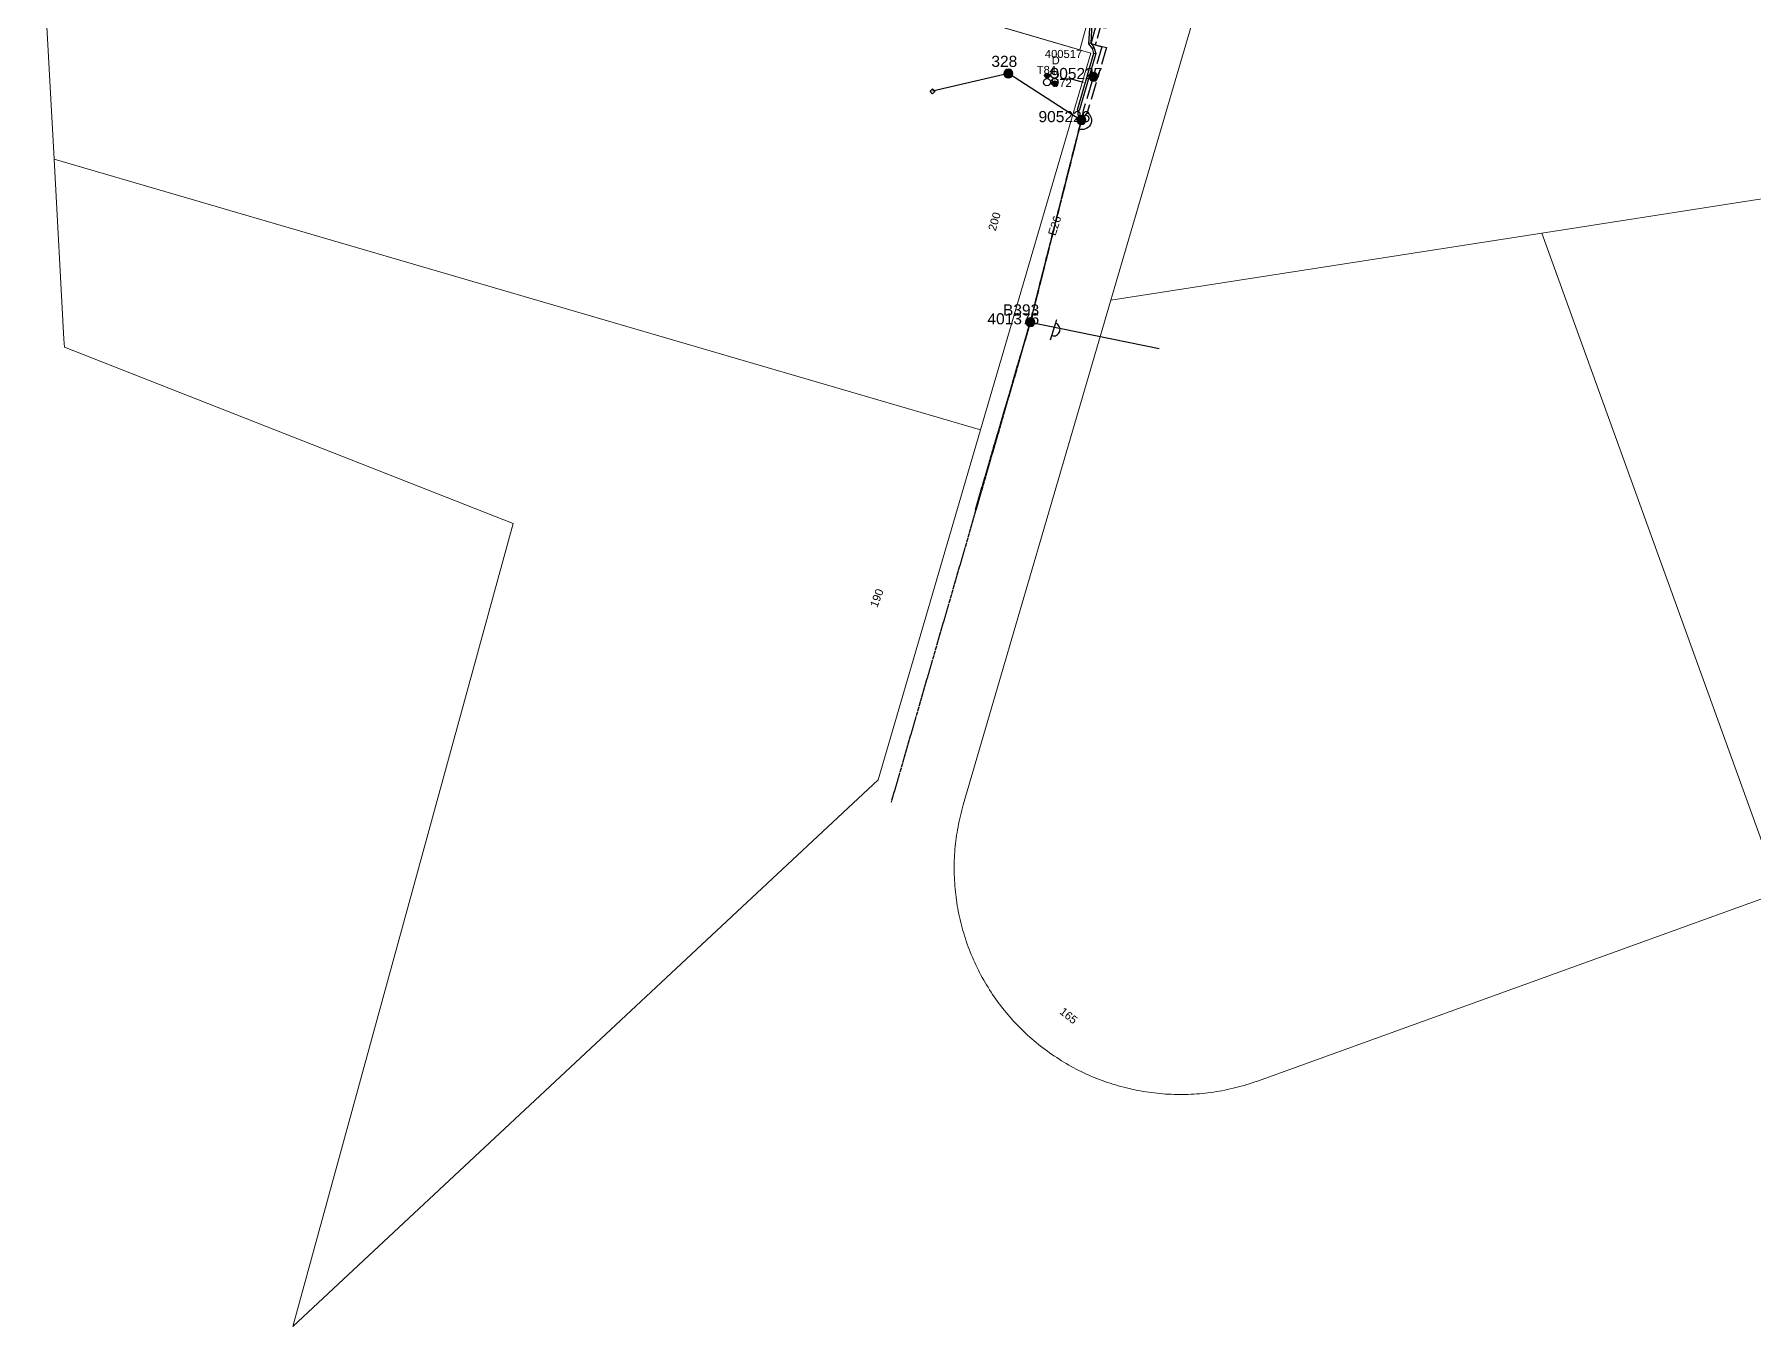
# Model space of a CAD drawing. Header units: metres. Extents: x 302050 to 303650, y 6239465 to 6240758.
# Drawn here: x 302116 to 302503, y 6239465.1 to 6239756 of the extents above; entities that cross this region are included whole.
import ezdxf
from ezdxf.enums import TextEntityAlignment as Align

# ---------------------------------------------------------------- set-up
doc = ezdxf.new("R2010")
doc.units = ezdxf.units.M
doc.linetypes.add('Cable Exist OH', pattern=[1, 1, 0])
doc.linetypes.add('Cable Exist UG', pattern=[8.2, 4, -1.2, 1.8, -1.2])
doc.layers.get('0').update_dxf_attribs({"color": 6})
doc.layers.add('Cadastre Land Parcels_SP_EXT', color=9, linetype='Continuous', lineweight=5)
for name, color, linetype in [('Duct_SP_EXT', 7, 'Continuous'), ('Equip_SP_HV_EXT', 7, 'Continuous'), ('Mains_HV_EXT', 7, 'Continuous'), ('Mains_LV_EXT', 7, 'Continuous'), ('Services_SP_EXT', 7, 'Continuous'), ('SupportsOH_SP_TR_HV_LV_SL_EXT', 7, 'Continuous'), ('Trench_SP_EXT', 7, 'Continuous')]:
    doc.layers.add(name, color=color, linetype=linetype)
doc.styles.add('POLE_LABEL', font='arial.ttf')
doc.styles.get("Standard").update_dxf_attribs({"font": 'arial.ttf'})

# ---------------------------------------------------------------- blocks, each defined once
blk = doc.blocks.new('DUCT_EXT')
blk.add_circle((0, 0.8), 0.8)
at = {"flags": 1}
blk.add_attdef('Z', (0, 0), '', height=0.2, dxfattribs=at)
at = {"flags": 9}
for tag, p in [('DUCT_CODE', (0, 0)), ('XSECT_TYPE', (0, -0.2)), ('STATE', (0, -0.6)), ('FB_REFERENCE', (0, -0.4)), ('NOTES', (0, -0.8))]:
    blk.add_attdef(tag, text='', height=0.2, dxfattribs=at).set_placement(p, align=Align.MIDDLE_LEFT)
blk = doc.blocks.new('CCP_EXT')
blk.add_wipeout([(0, 0.57), (0.57, 0), (0, -0.57), (-0.57, 0)])
blk.add_lwpolyline([(-0.57, 0), (0, 0.57), (0.57, 0), (0, -0.57), (-0.57, 0)])
at = {"flags": 1}
blk.add_attdef('Z', (0, 0), '', height=0.2, dxfattribs=at)
at = {"flags": 9}
for tag, p in [('CCP_TYPE', (0, 0)), ('CONSTRUCTED_VOLTAGE', (0, -0.2)), ('OPERATING_VOLTAGE', (0, -0.6)), ('ORIENTATION', (0, -0.8)), ('OWNED_BY', (0, -1)), ('STATE', (0, -1.8)), ('NO_PHASES', (0, -0.4)), ('USAGE', (0, -1.2)), ('LEGEND', (0, -1.4)), ('LIFE_SUPPORT', (0, -1.6)), ('NOTES', (0, -2))]:
    blk.add_attdef(tag, text='', height=0.2, dxfattribs=at).set_placement(p, align=Align.MIDDLE_LEFT)
blk = doc.blocks.new('POLE_EXT')
blk.add_hatch(color=256).paths.add_polyline_path([(-1, 0, 1), (1, 0, 1)])
blk.add_lwpolyline([(-1, 0, 1), (1, 0, 1)], format="xyb", close=True)
for tag, height, flags, p in [('pNumber', 2.5, 8, (-17.84, 2.07)), ('OWNED_BY', 0.2, 9, (1.35, -0.4)), ('SPECIAL_USE', 0.2, 9, (1.35, -0.8)), ('STATE', 0.2, 9, (1.35, -1)), ('cLV', 0.2, 9, (1.35, -1.4)), ('hDepth', 0.2, 9, (1.35, -1.6)), ('hDia', 0.2, 9, (1.35, -1.8)), ('cHV', 0.2, 9, (1.35, -2)), ('cLinedev', 0.2, 9, (1.35, -3.4)), ('pExisting', 0.2, 9, (1.35, -3.8)), ('PARENT', 0.2, 9, (1.35, -0.6)), ('USAGE', 0.2, 9, (1.35, -1.2)), ('LBRACKET', 0.2, 9, (1.35, -2.2)), ('LExisting', 0.2, 9, (1.35, -2.4)), ('LANTNUMBER', 0.2, 9, (1.35, -2.6)), ('LOther', 0.2, 9, (1.35, -2.8)), ('LRemove', 0.2, 9, (1.35, -3)), ('LEGEND', 0.2, 9, (1.35, -3.2)), ('LOCATION', 0.2, 9, (1.35, -3.6)), ('pFooting', 0.2, 9, (1.35, -4.4)), ('pNew', 0.2, 9, (1.35, -4.6)), ('pRelocate', 0.2, 9, (1.35, -5)), ('pRemove', 0.2, 9, (1.35, -5.2)), ('pReplace', 0.2, 9, (1.35, -5.4)), ('pStay', 0.2, 9, (1.35, -5.6)), ('pType', 0.2, 9, (1.35, -5.8)), ('cspan', 0.2, 9, (1.35, -6)), ('STREETNAME', 0.2, 9, (1.35, -6.2)), ('SUBURB', 0.2, 9, (1.35, -6.4)), ('OPERATED_BY', 0.2, 9, (1.36, -7.01)), ('PFNUMBER', 0.2, 9, (1.35, -4)), ('NEWPFNUMBER', 0.2, 9, (1.35, -4.2)), ('NOTES', 0.2, 9, (1.35, -6.6)), ('MAINTAINED_BY', 0.2, 9, (1.36, -6.81))]:
    blk.add_attdef(tag, text='', height=height, dxfattribs=dict(flags=flags)).set_placement(p, align=Align.MIDDLE_LEFT)
at = {"style": 'POLE_LABEL'}
for tag, height, flags, p in [('STRUCTURE_PLANT_NUMBER', 0.2, 9, (1.35, 0.03)), ('ASSET_NUM', 2.5, 8, (2, 2)), ('STREET_CODE', 0.2, 9, (1.35, -0.2))]:
    blk.add_attdef(tag, text='', height=height, dxfattribs=dict(at, flags=flags)).set_placement(p, align=Align.MIDDLE_LEFT)
at = {"flags": 1}
blk.add_attdef('Z', (1.35, -7.33), '', height=0.2, dxfattribs=at)
blk = doc.blocks.new('HV_USL_CLOSED_EXT')
blk.add_line((2.4, 5.5), (-2.4, 5.5))
blk.add_lwpolyline([(1.44, 5.5, 0.414214), (0, 6.94, 0.414214), (-1.44, 5.5)], format="xyb")
for tag, height, flags, p in [('STREET_CODE', 0.2, 9, (1.5, 0)), ('ASSET_NUM', 2.5, 8, (2, 2)), ('ACTUAL_STATUS', 0.2, 9, (1.5, -0.2)), ('CONSTRUCTED_VOLTAGE', 0.2, 9, (1.5, -0.4)), ('OPERATING_VOLTAGE', 0.2, 9, (1.5, -0.8)), ('ORIENTATION', 0.2, 9, (1.5, -1)), ('OWNED_BY', 0.2, 9, (1.5, -1.2)), ('OPERATED_BY', 0.2, 9, (1.5, -1.4)), ('STATE', 0.2, 9, (1.5, -1.8)), ('SWITCH_TYPE', 0.2, 9, (1.5, -2)), ('STREETNAME', 0.2, 9, (1.5, -2.8)), ('SUBURB', 0.2, 9, (1.5, -3)), ('Z', 0.2, 1, (1.5, -3.6)), ('NO_PHASES', 0.2, 9, (1.5, -0.6)), ('MAINTAINED_BY', 0.2, 9, (1.5, -1.6)), ('USAGE', 0.2, 9, (1.5, -2.2)), ('LEGEND', 0.2, 9, (1.5, -2.4)), ('LOCATION', 0.2, 9, (1.5, -2.6)), ('NOTES', 0.2, 9, (1.5, -3.2)), ('LABEL_ALIGNMENT', 0.2, 9, (1.5, -3.4))]:
    blk.add_attdef(tag, text='', height=height, dxfattribs=dict(flags=flags)).set_placement(p, align=Align.MIDDLE_LEFT)
blk = doc.blocks.new('CABLE_LARGE_EXT')
h = blk.add_hatch(color=256)
edge = h.paths.add_edge_path()
edge.add_arc((0, 0.55), 0.55, 0, 360)
blk.add_circle((0, 0.55), 0.55)
at = {"flags": 1}
blk.add_attdef('Z', (0, 0), '', height=0.2, dxfattribs=at)
at = {"flags": 9}
for tag, p in [('COND_CODE', (0, 0)), ('STATE', (0, -0.4)), ('XSECT_SIZE', (0, -0.6)), ('FB_REFERENCE', (0, -0.2)), ('NOTES', (0, -0.8))]:
    blk.add_attdef(tag, text='', height=0.2, dxfattribs=at).set_placement(p, align=Align.MIDDLE_LEFT)

msp = doc.modelspace()

# ---------------------------------------------------------------- linework, layer by layer
at = {"layer": 'Cadastre Land Parcels_SP_EXT', "linetype": 'Continuous'}
for points in [[(302455.13, 6239711.23), (302530.63, 6239723), (302538.29, 6239778.31), (302544.01, 6239819.61), (302406.18, 6239859.95), (302358.22, 6239696.13), (302455.13, 6239711.23)], [(302353.68, 6239751.78), (302119.63, 6239820.25), (302116.03, 6239807.96), (302120.46, 6239727.9), (302328.86, 6239666.94), (302353.68, 6239751.78)], [(302356.96, 6239773.26), (302324.17, 6239782.86), (302318.12, 6239762.18), (302351.23, 6239752.5), (302356.96, 6239773.26)], [(302305.83, 6239588.2), (302328.86, 6239666.94), (302120.46, 6239727.9), (302122.68, 6239687.35), (302122.8, 6239685.57), (302223.74, 6239645.92), (302174.2, 6239465.12), (302305.83, 6239588.2)], [(302375.61, 6239517.39), (302376.25, 6239517.42), (302376.89, 6239517.45), (302377.52, 6239517.49), (302378.16, 6239517.54), (302378.79, 6239517.6), (302379.42, 6239517.66), (302380.06, 6239517.74), (302380.69, 6239517.82), (302381.32, 6239517.91), (302381.95, 6239518), (302382.58, 6239518.11), (302383.2, 6239518.22), (302383.83, 6239518.34), (302384.45, 6239518.47), (302385.08, 6239518.61), (302385.7, 6239518.75), (302386.32, 6239518.9), (302386.93, 6239519.06), (302387.55, 6239519.23), (302388.16, 6239519.41), (302388.77, 6239519.59), (302389.38, 6239519.78), (302389.98, 6239519.98), (302390.59, 6239520.18), (302391.19, 6239520.39), (302508.78, 6239562.94), (302455.13, 6239711.23), (302358.22, 6239696.13), (302325, 6239582.56), (302324.83, 6239581.94), (302324.66, 6239581.33), (302324.5, 6239580.71), (302324.35, 6239580.09), (302324.21, 6239579.47), (302324.07, 6239578.85), (302323.94, 6239578.23), (302323.82, 6239577.6), (302323.71, 6239576.97), (302323.6, 6239576.35), (302323.51, 6239575.72), (302323.42, 6239575.08), (302323.34, 6239574.45), (302323.26, 6239573.82), (302323.2, 6239573.19), (302323.14, 6239572.55), (302323.09, 6239571.92), (302323.05, 6239571.28), (302323.02, 6239570.65), (302322.99, 6239570.01), (302322.97, 6239569.37), (302322.96, 6239568.74), (302322.96, 6239568.1), (302322.97, 6239567.46), (302322.98, 6239566.82), (302323, 6239566.19), (302323.03, 6239565.55), (302323.07, 6239564.92), (302323.12, 6239564.28), (302323.17, 6239563.65), (302323.23, 6239563.01), (302323.3, 6239562.38), (302323.38, 6239561.75), (302323.47, 6239561.11), (302323.56, 6239560.48), (302323.66, 6239559.86), (302323.77, 6239559.23), (302323.89, 6239558.6), (302324.01, 6239557.98), (302324.14, 6239557.35), (302324.29, 6239556.73), (302324.43, 6239556.11), (302324.59, 6239555.5), (302324.75, 6239554.88), (302324.93, 6239554.27), (302325.1, 6239553.66), (302325.29, 6239553.05), (302325.49, 6239552.44), (302325.69, 6239551.84), (302325.9, 6239551.23), (302326.11, 6239550.63), (302326.34, 6239550.04), (302326.57, 6239549.45), (302326.81, 6239548.86), (302327.06, 6239548.27), (302327.31, 6239547.68), (302327.57, 6239547.1), (302327.84, 6239546.53), (302328.12, 6239545.95), (302328.4, 6239545.38), (302328.69, 6239544.81), (302328.99, 6239544.25), (302329.29, 6239543.69), (302329.6, 6239543.13), (302329.92, 6239542.58), (302330.24, 6239542.03), (302330.58, 6239541.49), (302330.91, 6239540.95), (302331.26, 6239540.42), (302331.61, 6239539.88), (302331.97, 6239539.36), (302332.33, 6239538.84), (302332.71, 6239538.32), (302333.08, 6239537.8), (302333.47, 6239537.3), (302333.86, 6239536.79), (302334.26, 6239536.3), (302334.66, 6239535.8), (302335.07, 6239535.32), (302335.48, 6239534.83), (302335.91, 6239534.35), (302336.33, 6239533.88), (302336.77, 6239533.42), (302337.2, 6239532.95), (302337.65, 6239532.5), (302338.1, 6239532.05), (302338.56, 6239531.6), (302339.02, 6239531.16), (302339.48, 6239530.73), (302339.96, 6239530.3), (302340.43, 6239529.88), (302340.92, 6239529.47), (302341.41, 6239529.06), (302341.9, 6239528.65), (302342.4, 6239528.26), (302342.9, 6239527.87), (302343.41, 6239527.48), (302343.92, 6239527.1), (302344.44, 6239526.73), (302344.96, 6239526.37), (302345.49, 6239526.01), (302346.02, 6239525.66), (302346.55, 6239525.31), (302347.09, 6239524.97), (302347.64, 6239524.64), (302348.18, 6239524.32), (302348.74, 6239524), (302349.29, 6239523.69), (302349.85, 6239523.38), (302350.42, 6239523.09), (302350.98, 6239522.8), (302351.55, 6239522.51), (302352.13, 6239522.24), (302352.71, 6239521.97), (302353.29, 6239521.71), (302353.87, 6239521.45), (302354.46, 6239521.21), (302355.05, 6239520.97), (302355.64, 6239520.74), (302356.24, 6239520.51), (302356.84, 6239520.3), (302357.44, 6239520.09), (302358.04, 6239519.88), (302358.65, 6239519.69), (302359.26, 6239519.5), (302359.87, 6239519.32), (302360.48, 6239519.15), (302361.1, 6239518.99), (302361.72, 6239518.83), (302362.34, 6239518.68), (302362.96, 6239518.54), (302363.58, 6239518.41), (302364.21, 6239518.29), (302364.83, 6239518.17), (302365.46, 6239518.06), (302366.09, 6239517.96), (302366.72, 6239517.87), (302367.35, 6239517.78), (302367.98, 6239517.7), (302368.62, 6239517.63), (302369.25, 6239517.57), (302369.88, 6239517.52), (302370.52, 6239517.47), (302371.16, 6239517.43), (302371.79, 6239517.4), (302372.43, 6239517.38), (302373.07, 6239517.37), (302373.7, 6239517.36), (302374.34, 6239517.36), (302374.98, 6239517.37), (302375.61, 6239517.39)]]:
    msp.add_lwpolyline(points, close=True, dxfattribs=at)
msp.add_lwpolyline([(302530.63, 6239723), (302455.13, 6239711.23), (302508.78, 6239562.94)], dxfattribs=at)
at = {"layer": 'Duct_SP_EXT'}
for p, q in [((302353.47, 6239758.49), (302353.18, 6239753.86)), ((302353.94, 6239758.41), (302353.67, 6239754.01)), ((302354.33, 6239751.71), (302350.63, 6239738.89)), ((302354.83, 6239751.71), (302351.09, 6239738.76)), ((302353.18, 6239753.86), (302353.43, 6239753.94)), ((302353.18, 6239753.86), (302354, 6239752.82)), ((302353.67, 6239754.01), (302353.43, 6239753.94)), ((302353.67, 6239754.01), (302354.38, 6239753.12)), ((302353.97, 6239752.86), (302354.19, 6239752.97)), ((302354, 6239752.82), (302353.97, 6239752.86)), ((302353.97, 6239752.86), (302354.33, 6239751.71)), ((302354, 6239752.82), (302354.19, 6239752.97)), ((302354.38, 6239753.12), (302354.19, 6239752.97)), ((302354.4, 6239753.08), (302354.19, 6239752.97)), ((302354.33, 6239751.71), (302354.58, 6239751.71)), ((302354.38, 6239753.12), (302354.4, 6239753.08)), ((302354.4, 6239753.08), (302354.83, 6239751.71)), ((302354.83, 6239751.71), (302354.58, 6239751.71)), ((302350.63, 6239738.89), (302350.86, 6239738.83)), ((302351.09, 6239738.76), (302350.86, 6239738.83))]:
    msp.add_line(p, q, dxfattribs=at)
msp.add_lwpolyline([(302346.94, 6239745.98), (302349.27, 6239745.98), (302351.94, 6239745.22)], dxfattribs=at)
at = {"layer": 'Mains_HV_EXT', "linetype": 'Cable Exist UG'}
msp.add_lwpolyline([(302356.16, 6239758.93), (302354.88, 6239754.3), (302354.64, 6239753.62), (302354.64, 6239753.62), (302357.23, 6239753), (302352.9, 6239738.38), (302351.58, 6239736.72)], dxfattribs=at)
at = {"layer": 'Mains_HV_EXT', "linetype": 'Cable Exist OH'}
for points in [[(302351.61, 6239736.83), (302340.09, 6239691.21)], [(302340.09, 6239691.21), (302308.78, 6239583.19)]]:
    msp.add_lwpolyline(points, dxfattribs=at)
at = {"layer": 'Mains_HV_EXT', "linetype": 'Continuous'}
msp.add_lwpolyline([(302352.9, 6239738.38, -0.911221), (302351, 6239734.71)], format="xyb", dxfattribs=at)
at = {"layer": 'Mains_LV_EXT', "linetype": 'Cable Exist UG'}
msp.add_lwpolyline([(302392.17, 6239818.44), (302390.39, 6239816.83), (302390.39, 6239816.83), (302374.33, 6239820.91), (302374.26, 6239820.82), (302374.26, 6239820.82), (302369.68, 6239804.22), (302369.05, 6239801.93), (302369.05, 6239801.93), (302357.6, 6239760.47), (302357.04, 6239757.41), (302354.76, 6239757.71), (302354.76, 6239757.71), (302353.75, 6239754.06), (302353.79, 6239753.9), (302353.79, 6239753.9), (302356.2, 6239753.19), (302352.01, 6239738.87), (302351.57, 6239736.69)], dxfattribs=at)
at = {"layer": 'Mains_LV_EXT', "linetype": 'Cable Exist OH'}
for points in [[(302340.09, 6239691.21), (302351.57, 6239736.69)], [(302327.75, 6239649.02), (302340.09, 6239691.21)]]:
    msp.add_lwpolyline(points, dxfattribs=at)
at = {"layer": 'Services_SP_EXT'}
msp.add_lwpolyline([(302340.09, 6239691.21), (302369.08, 6239685.27)], dxfattribs=at)
at = {"layer": 'Trench_SP_EXT', "linetype": 'Cable Exist UG'}
msp.add_lwpolyline([(302350.86, 6239738.83, 0.357387), (302351.61, 6239736.75)], format="xyb", dxfattribs=at)

# ---------------------------------------------------------------- block references
at = {"layer": 'Duct_SP_EXT'}
for name, p in [('CABLE_LARGE_EXT', (302343.86, 6239746.15)), ('DUCT_EXT', (302345.53, 6239746.12)), ('DUCT_EXT', (302343.84, 6239744.43)), ('DUCT_EXT', (302345.56, 6239744.41)), ('CABLE_LARGE_EXT', (302345.56, 6239744.41))]:
    msp.add_blockref(name, p, dxfattribs=at)
at = {"layer": 'Equip_SP_HV_EXT'}
ref = msp.add_blockref('HV_USL_CLOSED_EXT', (302340.09, 6239691.21), dxfattribs=dict(at, rotation=252.3791001130799))
ref.add_attrib('ASSET_NUM', 'B393', dxfattribs={"layer": '0', "height": 2.5}).set_placement((302342.09, 6239691.96), align=Align.BOTTOM_RIGHT)
at = {"layer": 'SupportsOH_SP_TR_HV_LV_SL_EXT'}
ref = msp.add_blockref('POLE_EXT', (302335.15, 6239747.16), dxfattribs=at)
ref.add_attrib('ASSET_NUM', '328', dxfattribs={"layer": '0', "height": 2.5, "style": 'POLE_LABEL'}).set_placement((302337.15, 6239747.91), align=Align.BOTTOM_RIGHT)
ref = msp.add_blockref('POLE_EXT', (302354.3, 6239746.42), dxfattribs=at)
ref.add_attrib('ASSET_NUM', '905227', dxfattribs={"layer": '0', "height": 2.5, "style": 'POLE_LABEL'}).set_placement((302356.3, 6239747.17), align=Align.MIDDLE_RIGHT)
ref = msp.add_blockref('POLE_EXT', (302351.58, 6239736.72), dxfattribs=at)
ref.add_attrib('ASSET_NUM', '905226', dxfattribs={"layer": '0', "height": 2.5, "style": 'POLE_LABEL'}).set_placement((302353.58, 6239737.47), align=Align.MIDDLE_RIGHT)
ref = msp.add_blockref('POLE_EXT', (302340.09, 6239691.21), dxfattribs=at)
ref.add_attrib('ASSET_NUM', '401376', dxfattribs={"layer": '0', "height": 2.5, "style": 'POLE_LABEL'}).set_placement((302342.09, 6239691.96), align=Align.MIDDLE_RIGHT)

# ---------------------------------------------------------------- texts
at = {"layer": 'Cadastre Land Parcels_SP_EXT'}
for s, rotation, p in [('200', 73.5401, (302332.28, 6239711.6)), ('190', 69.1455, (302305.63, 6239626.83)), ('165', 321.0428, (302346.51, 6239535.72))]:
    msp.add_text(s, height=1.8, rotation=rotation, dxfattribs=at).set_placement(p)
at = {"layer": 'Duct_SP_EXT'}
for s, p in [('400517', (302343.36, 6239750.68)), ('D', (302344.89, 6239749.24)), ('T84', (302341.54, 6239747.08)), ('U72', (302344.79, 6239744.13))]:
    msp.add_text(s, height=1.8, dxfattribs=at).set_placement(p)
at = {"layer": 'Mains_LV_EXT'}
msp.add_text('E26', height=1.8, rotation=72.4513, dxfattribs=at).set_placement((302345.74, 6239710.51))

# ---------------------------------------------------------------- next in the draw order: block references
at = {"layer": 'Services_SP_EXT'}
msp.add_blockref('CCP_EXT', (302318.09, 6239743.16), dxfattribs=at)

# ---------------------------------------------------------------- next in the draw order: linework, layer by layer
msp.add_lwpolyline([(302351.54, 6239736.56), (302335.15, 6239747.16), (302318.09, 6239743.16)], dxfattribs=at)

doc.saveas('drawing.dxf')
